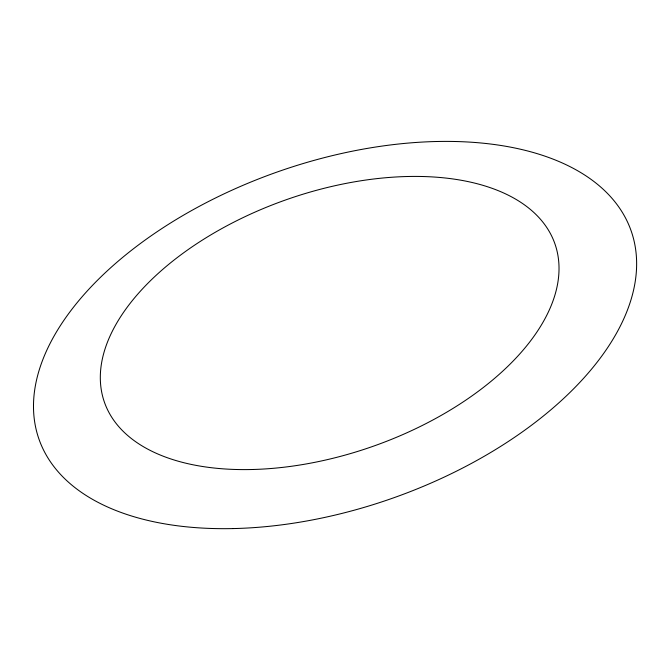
<?xml version="1.0" encoding="UTF-8"?>
<svg xmlns="http://www.w3.org/2000/svg" width="670" height="670" viewBox="0 0 670 670"><rect width="100%" height="100%" fill="white"/><g stroke="black" fill="none" stroke-linecap="round" stroke-linejoin="round"><path stroke-width="1" d="M253.536 469.469A238.763 130.709 -19.4 0 0 555.053 244.215A238.763 130.709 -19.4 0 0 180.364 255.22A238.763 130.709 -19.4 0 0 253.536 469.469M232.959 528.58A313.87 173.002 -19.4 0 0 631.86 233.001A313.87 173.002 -19.4 0 0 140.373 243.528A313.87 173.002 -19.4 0 0 232.959 528.58"/></g></svg>
